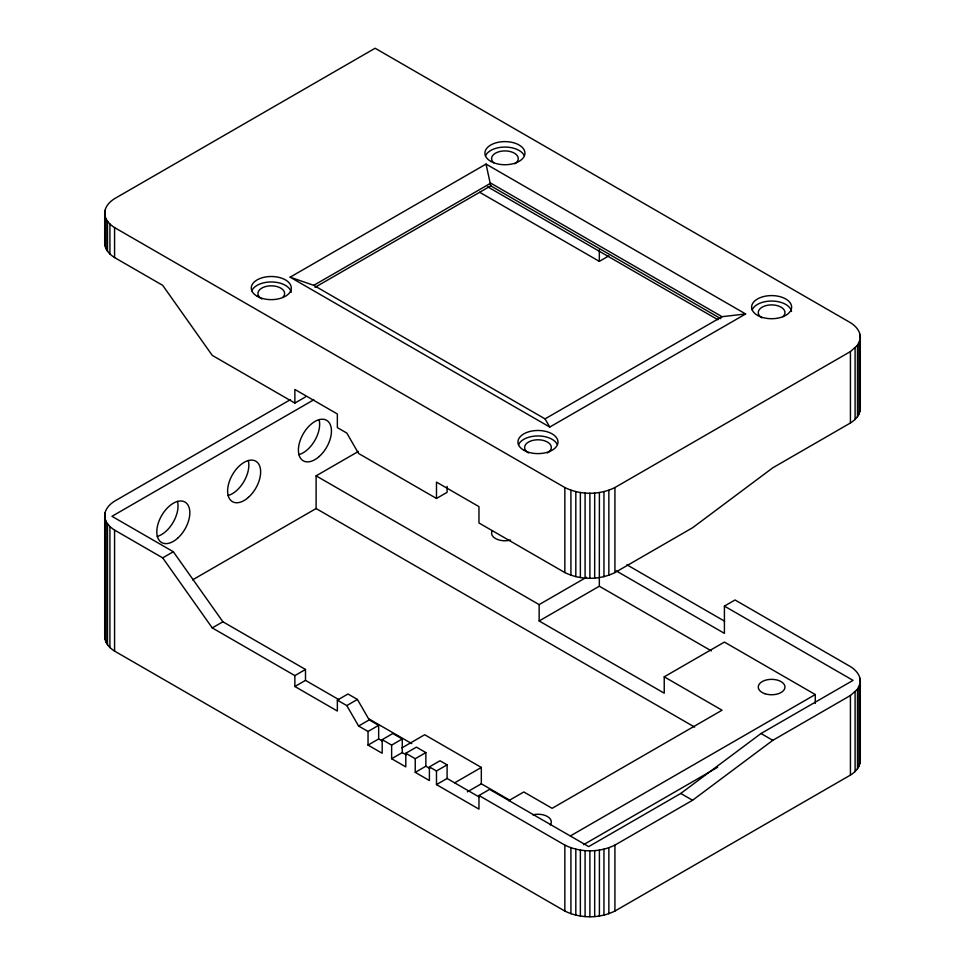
<?xml version="1.0" encoding="UTF-8"?>
<svg xmlns="http://www.w3.org/2000/svg" width="965" height="965" viewBox="0 0 965 965"><rect width="100%" height="100%" fill="white"/><g stroke="black" fill="none" stroke-linecap="round" stroke-linejoin="round"><path stroke-width="1.45" d="M305.495 396.941L294.868 403.081L212.264 355.385L162.699 285.351L114.57 257.559C109.503 254.41 104.787 249.404 104.703 243.108L104.703 213.12C104.787 206.824 109.503 201.818 114.57 198.669L375.12 48.25L850.43 322.672C855.497 325.808 860.213 330.826 860.298 337.123L860.298 408.521C860.213 414.829 855.497 419.835 850.43 422.984L772.796 467.796L692.556 527.759L614.922 572.571C599.47 580.218 580.303 580.218 564.851 572.571L478.966 522.982L478.966 506.637L436.482 482.102L436.482 498.459L447.097 492.331L447.097 486.384M616.261 570.918L724.413 633.366L724.413 606.104L735.028 599.977L850.43 666.598C855.497 669.746 860.213 674.752 860.298 681.049L860.298 760.625C860.213 766.934 855.497 771.94 850.43 775.088L614.922 911.057C599.47 918.692 580.303 918.692 564.851 911.057L114.57 651.086C109.503 647.937 104.787 642.931 104.703 636.635L104.703 515.636C104.787 509.327 109.503 504.321 114.57 501.173L290.441 399.643M859.984 411.295L860.298 337.123M859.984 763.399L860.298 681.049M104.703 213.12C104.787 219.429 109.503 224.435 114.57 227.583L564.851 487.542C580.303 495.19 599.47 495.19 614.922 487.542L850.43 351.574L857.499 345.241L859.984 339.897M479.279 797.066L447.097 778.478L447.097 764.847L436.482 770.987L436.482 784.605L478.966 809.14L478.966 795.51L564.851 845.099C580.303 852.734 599.47 852.734 614.922 845.099L692.556 800.275L772.796 740.324L850.43 695.5L857.499 689.179L859.984 683.823M478.966 795.51L489.581 789.382L588.71 846.607L680.747 793.471L760.999 733.509L853.036 680.373L724.413 606.104M290.151 277.172L486.034 164.074L745.655 313.963L549.76 427.061L290.151 277.172L313.746 285.351L545.044 418.882L549.76 427.061M313.746 285.351L490.763 183.145L722.049 316.689L745.655 313.963M315.048 287.317L490.763 185.871L720.759 318.655M313.794 399.787L111.964 516.311L173.326 551.739L222.891 621.774L305.495 669.469L305.495 680.373L338.956 699.697M479.702 192.3L599.325 261.358L608.77 255.918M104.703 515.636C104.787 521.932 109.503 526.938 114.57 530.087L162.699 557.867L173.326 551.739M694.643 727.091L316.11 508.543L316.11 475.842L358.365 451.451M192.578 579.869L316.11 508.543M545.044 418.882L722.049 316.689M162.699 557.867L212.264 627.913L222.891 621.774M212.264 627.913L294.868 675.597L305.495 669.469M294.868 675.597L294.868 686.501L305.495 680.373M294.868 686.501L337.352 711.024L337.352 700.132L347.967 693.992L357.412 699.444L369.209 719.89L378.654 725.342L378.654 738.961L368.039 745.101L368.039 731.47L378.654 725.342M337.352 700.132L346.797 705.584L357.412 699.444M316.11 475.842L539.145 604.609L586.527 577.251M539.145 604.609L539.145 620.965L599.325 586.213L599.398 492.524M346.797 705.584L358.594 726.018L369.209 719.89M368.039 745.101L382.188 753.267L382.188 739.648L392.815 733.509L402.26 738.961L402.26 752.591L391.633 758.719L391.633 745.101L402.26 738.961M401.862 747.911L424.672 734.739L481.318 767.44L481.318 783.797L509.641 800.142M391.633 758.719L405.795 766.898L405.795 753.267L416.422 747.139L425.855 752.591L425.855 766.21L415.24 772.35L415.24 758.719L425.855 752.591M415.24 772.35L429.401 780.528L429.401 766.898L440.016 760.77L447.097 764.847M436.482 784.605L447.097 778.478M454.708 782.808L481.318 767.44M539.145 620.965L664.234 693.184L664.234 676.827L724.413 642.087L815.28 694.547L815.28 703.461M467.374 791.843L481.318 783.797M508.591 800.745L523.802 791.963L552.125 808.32L722.049 710.216L664.234 676.827M570.472 835.883L815.28 694.547M583.499 844.713L717.622 767.284M487.639 186.8L717.888 319.729M626.888 564.79L724.606 621.207M599.325 586.213L711.386 650.905M436.482 498.459L358.594 453.49L346.797 433.056L337.352 427.604L337.352 413.973L294.868 389.45L294.868 403.081M760.999 733.509L772.796 740.324M680.747 793.471L692.556 800.275M369.209 719.07L411.778 743.641M358.594 726.018L368.039 731.47M382.188 739.648L391.633 745.101M405.795 753.267L415.24 758.719M429.401 766.898L436.482 770.987M378.654 738.961L382.514 741.192M402.26 752.591L406.12 754.823M425.855 766.21L429.715 768.442M486.034 164.074L490.763 185.871M859.984 334.348L859.984 337.328M859.984 678.286L859.984 681.29M859.043 342.611L859.043 414.021M859.043 686.549L859.043 766.126M857.499 345.241L857.499 416.651M857.499 689.179L857.499 768.755M855.087 348.076L855.087 419.473M855.087 692.001L855.087 771.578M850.43 351.574L850.43 422.984M850.43 695.5L850.43 775.088M614.922 487.542L614.922 572.571M614.922 845.099L614.922 911.057M608.855 490.232L608.855 575.261M608.855 847.789L608.855 913.734M603.957 491.631L603.957 576.66M603.957 849.188L603.957 915.134M599.325 249.826L599.325 261.358M599.398 850.081L599.398 916.026M594.681 493.067L594.681 578.095M594.681 850.611L594.681 916.569M589.88 493.248L589.88 578.276M589.88 850.804L589.88 916.75M585.092 493.067L585.092 578.095M585.092 850.611L585.092 916.569M580.375 492.524L580.375 577.553M580.375 850.081L580.375 916.026M575.816 491.631L575.816 576.66M575.816 849.188L575.816 915.134M570.918 490.232L570.918 575.261M570.918 847.789L570.918 913.734M564.851 487.542L564.851 572.571M564.851 845.099L564.851 911.057M114.57 227.583L114.57 257.559M114.57 530.087L114.57 651.086M109.914 224.073L109.914 254.06M109.914 526.588L109.914 647.587M107.501 221.25L107.501 251.226M107.501 523.754L107.501 644.753M105.957 218.621L105.957 248.596M105.957 521.124L105.957 642.123M105.016 210.358L105.016 213.349M105.016 215.895L105.016 245.87M105.016 512.861L105.016 515.853M105.016 518.398L105.016 639.397M319.089 419.582A23.365 13.486 -60 0 1 298.848 454.636M248.282 460.462A23.365 13.486 -60 0 1 228.054 495.515M177.476 501.342A23.365 13.486 -60 0 1 157.247 536.395M532.837 814.834A13.353 7.708 0 0 1 547.396 816.486A13.353 7.708 0 0 1 550.303 824.882M510.569 540.062A13.353 7.708 0 0 1 496.336 538.977A13.353 7.708 0 0 1 492.029 531.076M261.829 298.969A13.353 7.708 0 0 1 261.045 288.571A13.353 7.708 0 0 1 278.921 287.208A13.353 7.708 0 0 1 282.829 297.377M528.518 452.947A13.353 7.708 0 0 1 528.518 442.042A13.353 7.708 0 0 1 547.408 442.042A13.353 7.708 0 0 1 547.408 452.947M761.855 317.859A13.353 7.708 0 0 1 761.699 307.437A13.353 7.708 0 0 1 779.648 306.436A13.353 7.708 0 0 1 782.941 316.677M493.694 162.796A13.353 7.708 0 0 1 496.746 152.53A13.353 7.708 0 0 1 514.731 153.387A13.353 7.708 0 0 1 514.803 163.809M518.531 444.708A20.024 11.568 0 0 1 537.601 435.939A20.024 11.568 0 0 1 557.215 444.31M752.181 309.801A20.024 11.568 0 0 1 773.013 301.068A20.024 11.568 0 0 1 791.529 311.381M485.492 155.823A20.024 11.568 0 0 1 504.562 147.066A20.024 11.568 0 0 1 524.164 155.425M251.829 290.73A20.024 11.568 0 0 1 272.661 281.985A20.024 11.568 0 0 1 291.189 292.311M764.943 693.726A13.353 7.708 0 0 0 784.967 687.044A13.353 7.708 0 0 0 764.943 680.373A13.353 7.708 0 0 0 764.943 693.726M319.21 456.505A23.365 13.486 -60 0 0 326.616 420.318A23.365 13.486 -60 0 0 298.969 444.829A23.365 13.486 -60 0 0 319.21 456.505M248.403 497.385A23.365 13.486 -60 0 0 255.809 461.198A23.365 13.486 -60 0 0 228.174 485.709A23.365 13.486 -60 0 0 248.403 497.385M177.596 538.265A23.365 13.486 -60 0 0 185.003 502.077A23.365 13.486 -60 0 0 157.367 526.588A23.365 13.486 -60 0 0 177.596 538.265M491.016 161.493A20.024 11.568 0 0 0 524.357 155.968A20.024 11.568 0 0 0 499.4 142.06A20.024 11.568 0 0 0 491.016 161.493M257.366 296.388A20.024 11.568 0 0 0 290.706 290.863A20.024 11.568 0 0 0 265.737 276.955A20.024 11.568 0 0 0 257.366 296.388M524.055 450.366A20.024 11.568 0 0 0 557.396 444.841A20.024 11.568 0 0 0 532.439 430.933A20.024 11.568 0 0 0 524.055 450.366M757.706 315.471A20.024 11.568 0 0 0 791.047 309.934A20.024 11.568 0 0 0 766.089 296.038A20.024 11.568 0 0 0 757.706 315.471"/></g></svg>
